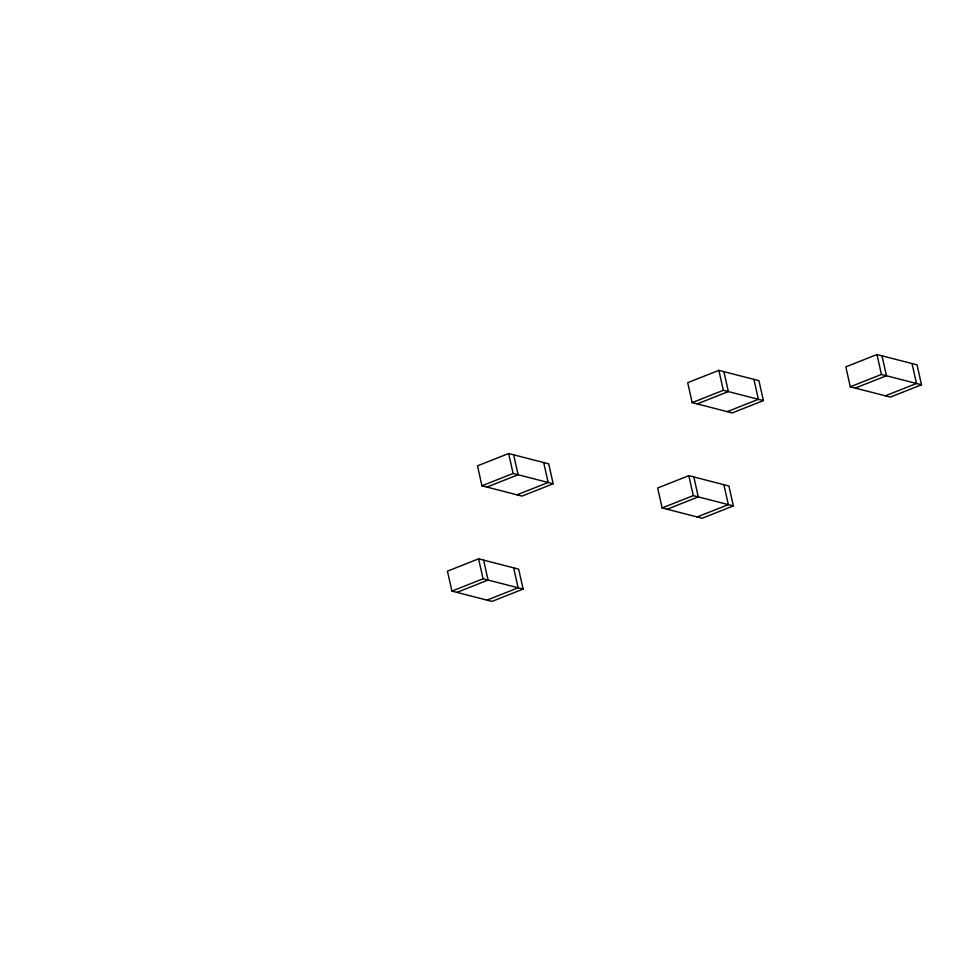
<?xml version="1.0" encoding="UTF-8"?>
<svg xmlns="http://www.w3.org/2000/svg" width="970" height="970" viewBox="0 0 970 970"><rect width="100%" height="100%" fill="white"/><g stroke="black" fill="none" stroke-linecap="round" stroke-linejoin="round"><path stroke-width="1.45" d="M508.644 453.524L477.495 465.842L481.945 485.788L522.005 496.094L553.167 483.763L548.705 463.83L508.644 453.524L513.106 473.457L553.167 483.763M718.879 370.358L687.718 382.677L692.18 402.623L732.229 412.929L763.39 400.598L758.94 380.664L718.879 370.358L723.329 390.292L763.39 400.598M481.945 485.788L513.106 473.457M692.18 402.623L723.329 390.292M486.952 487.073L518.113 474.742L513.651 454.809M697.188 403.908L728.337 391.577L723.887 371.643M516.998 494.809L548.159 482.478L543.697 462.544M727.221 411.644L758.382 399.313L753.932 379.379M876.989 354.523L845.828 366.854L850.278 386.787L890.339 397.094L921.5 384.775L917.038 364.841L876.989 354.523L881.439 374.468L921.5 384.775M850.278 386.787L881.439 374.468M855.285 388.073L886.447 375.754L881.997 355.808M885.331 395.808L916.492 383.489L912.03 363.544M478.598 558.829L447.437 571.16L451.899 591.094L491.96 601.412L523.121 589.081L518.659 569.147L478.598 558.829L483.06 578.775L523.121 589.081M688.833 475.676L657.672 487.995L662.122 507.94L702.183 518.247L733.344 505.916L728.894 485.982L688.833 475.676L693.283 495.609L733.344 505.916M451.899 591.094L483.06 578.775M662.122 507.94L693.283 495.609M456.906 592.391L488.068 580.06L483.606 560.126M667.13 509.226L698.291 496.895L693.841 476.961M486.952 600.115L518.113 587.796L513.651 567.862M697.175 516.962L728.337 504.63L723.887 484.697"/></g></svg>
